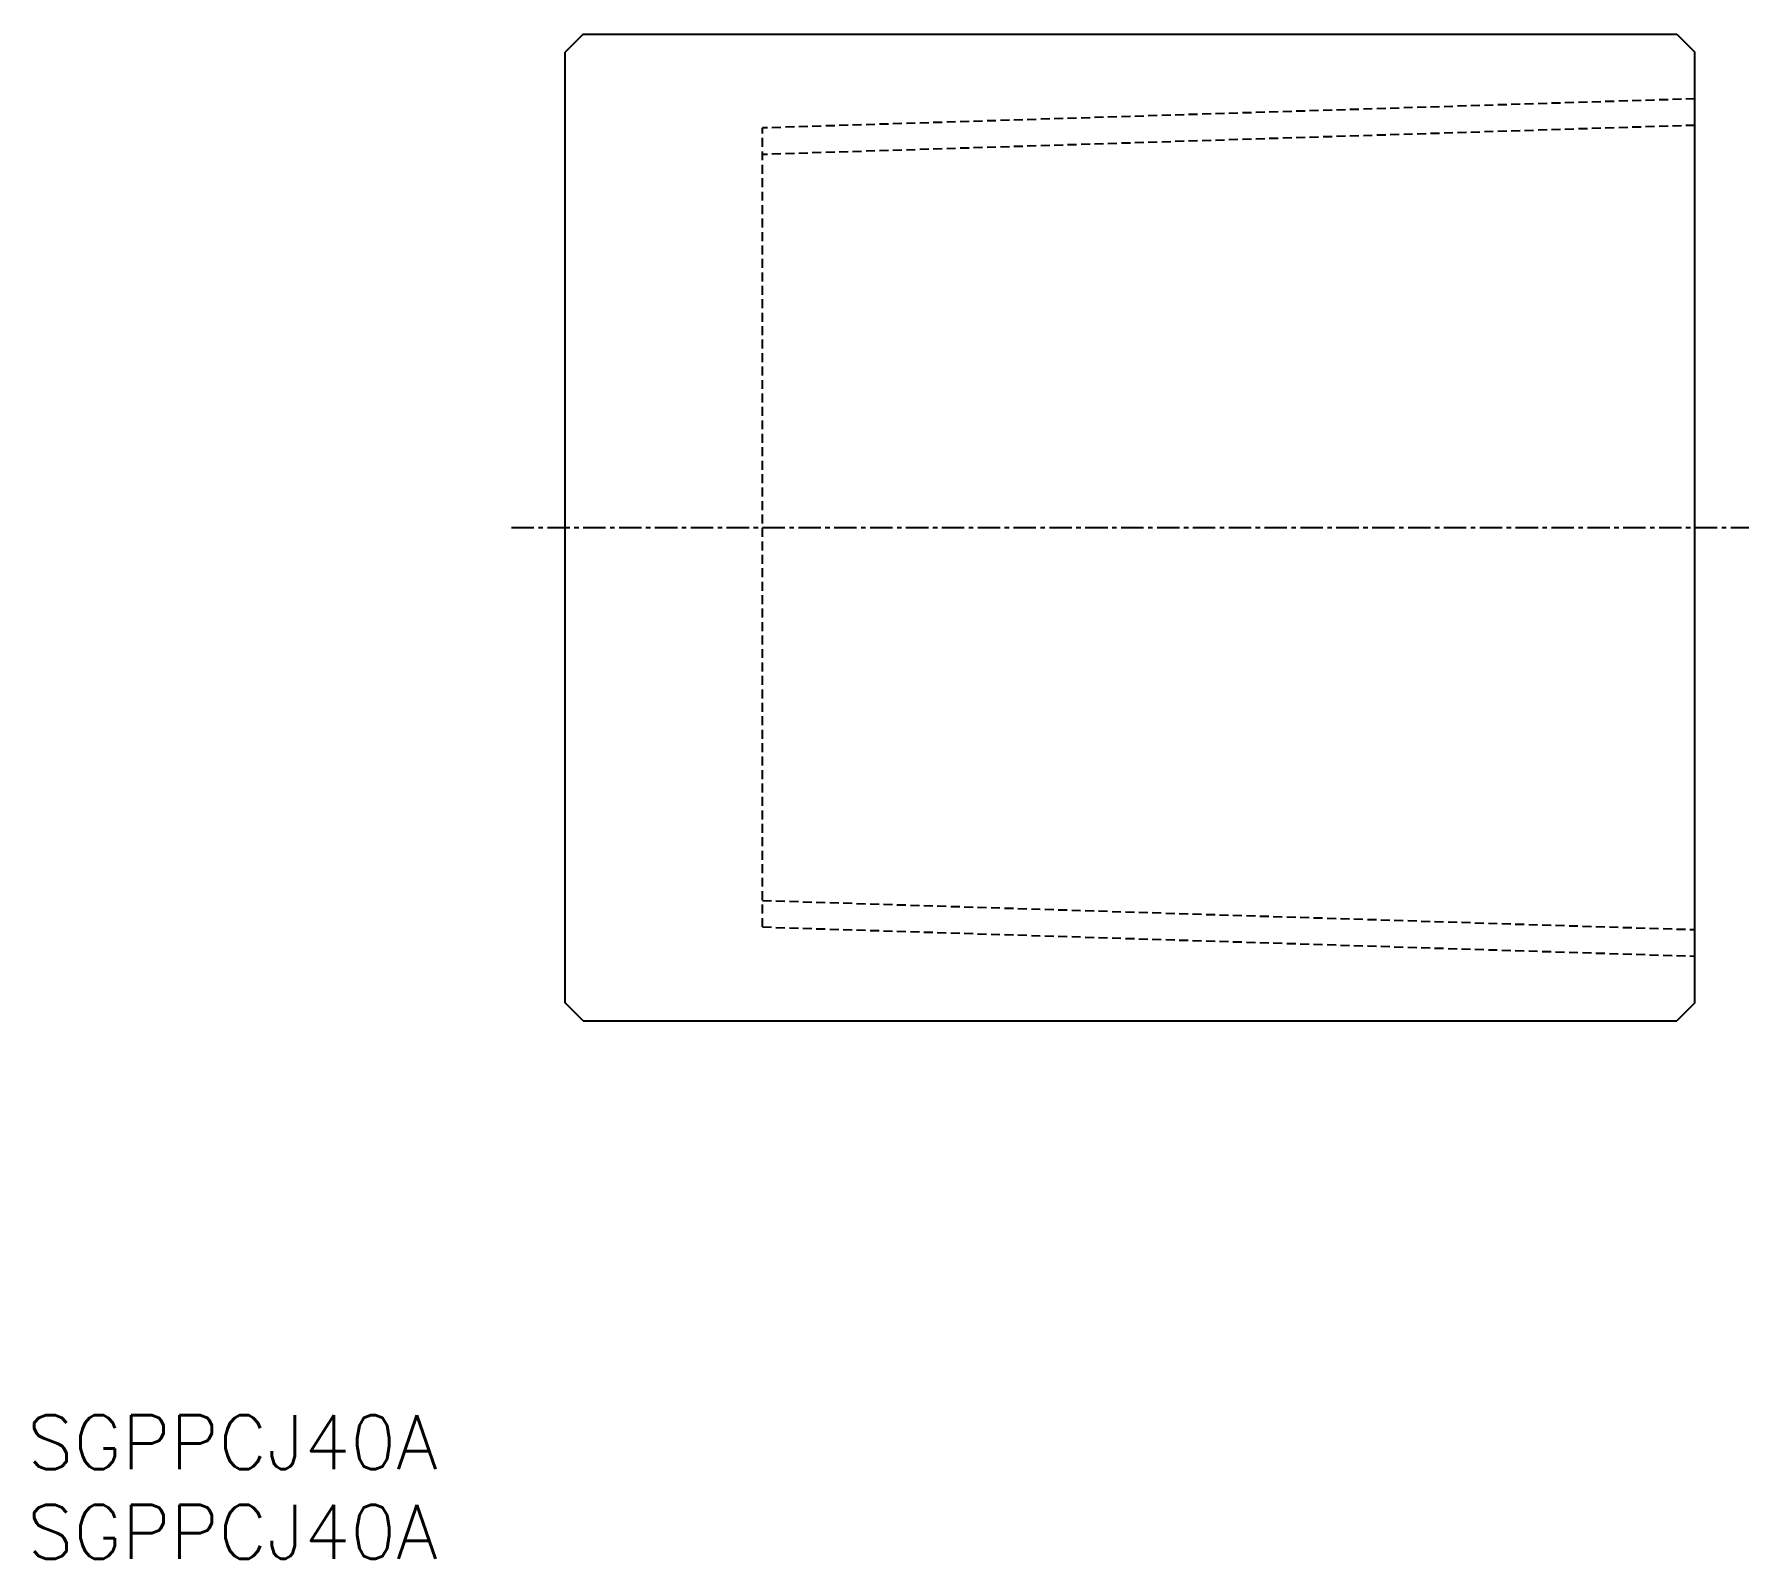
# Model space of a CAD drawing. Extents: x 0.4 to 96, y 0 to 85.
import ezdxf

# ---------------------------------------------------------------- set-up
doc = ezdxf.new("R2010")
doc.units = 0
doc.linetypes.add('CENTER', pattern=[2, 1.25, -0.25, 0.25, -0.25])
doc.linetypes.add('DASHED', pattern=[0.75, 0.5, -0.25])
doc.layers.get('0').update_dxf_attribs({"linetype": 'CONTINUOUS'})
doc.layers.add('CENTER', color=1, linetype='CENTER')
doc.styles.get("Standard").update_dxf_attribs({"font": 'txt.shx'})

# ---------------------------------------------------------------- blocks, each defined once
blk = doc.blocks.new('*U3')
at = {"color": 7, "linetype": 'CONTINUOUS'}
blk.add_text('SGPPCJ40A', height=3, dxfattribs=at).set_placement((0, 0))
blk = doc.blocks.new('*U4')
at = {"color": 7, "linetype": 'CONTINUOUS'}
blk.add_text('SGPPCJ40A', height=3, dxfattribs=at).set_placement((0, 5))

msp = doc.modelspace()

# ---------------------------------------------------------------- linework, layer by layer
at = {"color": 7, "linetype": 'CONTINUOUS'}
for p, q in [((31, 85), (30, 84)), ((31, 85), (92, 85)), ((92, 85), (93, 84)), ((30, 31), (30, 84)), ((93, 31), (93, 84)), ((31, 30), (30, 31)), ((93, 31), (92, 30)), ((31, 30), (92, 30))]:
    msp.add_line(p, q, dxfattribs=at)
at = {"color": 3, "linetype": 'DASHED'}
for p, q in [((93, 81.4015), (41, 79.7765)), ((93, 79.9225), (41, 78.2975)), ((41, 35.2235), (41, 79.7765)), ((41, 36.7025), (93, 35.0775)), ((41, 35.2235), (93, 33.5985))]:
    msp.add_line(p, q, dxfattribs=at)
at = {"layer": 'CENTER', "color": 1, "linetype": 'CENTER'}
msp.add_line((27, 57.5), (96, 57.5), dxfattribs=at)

# ---------------------------------------------------------------- block references
at = {"color": 7, "linetype": 'CONTINUOUS'}
for name in ['*U4', '*U3']:
    msp.add_blockref(name, (0, 0), dxfattribs=at)

doc.saveas('drawing.dxf')
